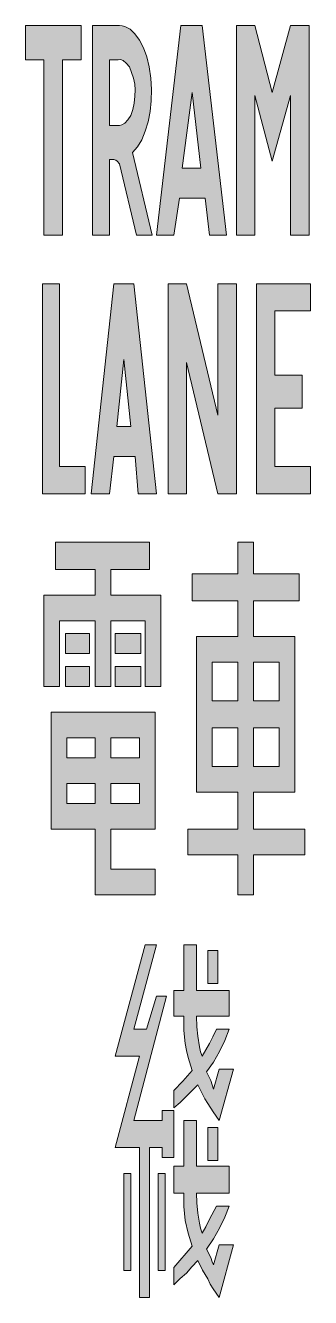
# Model space of a CAD drawing. Header units: metres. Extents: x 169 to 229, y 8 to 275.
import ezdxf

# ---------------------------------------------------------------- set-up
doc = ezdxf.new("R2010")
doc.units = ezdxf.units.M
doc.layers.add('FILL_WHITE_FFFFFF', color=7, linetype='Continuous', true_color=0xffffff)

msp = doc.modelspace()

# ---------------------------------------------------------------- hatches: boundary and pattern name
at = {"layer": 'FILL_WHITE_FFFFFF', "true_color": 0xffffff}
h = msp.add_hatch(color=7, dxfattribs=at)
h.dxf.hatch_style = 1
h.paths.add_polyline_path([(169.05, 268.05), (169.05, 275.25), (180.75, 275.25), (180.75, 268.05), (176.85, 268.05), (176.85, 231.15), (172.95, 231.15), (172.95, 268.05), (169.05, 268.05)])
h = msp.add_hatch(color=7, dxfattribs=at)
h.dxf.hatch_style = 1
h.paths.add_polyline_path([(192.45, 231.15), (188.85, 246.15), (188.36, 246.71), (188.05, 246.95), (187.65, 247.05), (186.75, 247.05), (186.75, 231.15), (183.15, 231.15), (183.15, 275.25), (188.85, 275.25), (189.41, 275.2), (189.97, 275.04), (191.06, 274.44), (192.1, 273.48), (193.05, 272.17), (193.89, 270.56), (194.59, 268.67), (195.12, 266.52), (195.45, 264.15), (195.58, 261.78), (195.52, 259.43), (195.27, 257.16), (194.85, 255), (194.26, 253.01), (193.51, 251.24), (192.6, 249.74), (191.55, 248.55), (195.75, 231.15), (192.45, 231.15)])
h.paths.add_polyline_path([(189.94, 254.74), (190.58, 255.39), (191.25, 256.35), (191.64, 257.57), (191.93, 258.94), (192.09, 260.36), (192.15, 261.75), (192.05, 262.92), (191.77, 264.15), (190.95, 266.55), (190.28, 267.33), (189.64, 267.86), (189.05, 268.11), (188.55, 268.05), (186.75, 268.05), (186.75, 254.25), (188.85, 254.25), (189.35, 254.37), (189.94, 254.74)], flags=16)
h = msp.add_hatch(color=7, dxfattribs=at)
h.dxf.hatch_style = 1
h.paths.add_polyline_path([(200.25, 231.15), (196.65, 231.15), (201.75, 275.25), (206.25, 275.25), (211.35, 231.15), (207.75, 231.15), (206.85, 238.95), (201.45, 238.95), (200.25, 231.15)])
h.paths.add_polyline_path([(202.05, 245.25), (205.95, 245.25), (204.15, 261.15), (202.05, 245.25)], flags=16)
h = msp.add_hatch(color=7, dxfattribs=at)
h.dxf.hatch_style = 1
h.paths.add_polyline_path([(217.35, 260.55), (217.35, 231.15), (213.45, 231.15), (213.45, 275.25), (217.35, 275.25), (220.95, 261.15), (224.85, 275.25), (228.75, 275.25), (228.75, 231.15), (224.85, 231.15), (224.85, 260.55), (220.95, 246.75), (217.35, 260.55)])
h = msp.add_hatch(color=7, dxfattribs=at)
h.dxf.hatch_style = 1
h.paths.add_polyline_path([(172.65, 176.85), (172.65, 220.95), (176.25, 220.95), (176.25, 182.55), (181.65, 182.55), (181.65, 176.85), (172.65, 176.85)])
h = msp.add_hatch(color=7, dxfattribs=at)
h.dxf.hatch_style = 1
h.paths.add_polyline_path([(192.15, 184.65), (187.65, 184.65), (186.75, 176.85), (182.85, 176.85), (187.65, 220.95), (191.85, 220.95), (196.65, 176.85), (192.75, 176.85), (192.15, 184.65)])
h.paths.add_polyline_path([(191.25, 190.95), (189.75, 205.05), (188.25, 190.95), (191.25, 190.95)], flags=16)
h = msp.add_hatch(color=7, dxfattribs=at)
h.dxf.hatch_style = 1
h.paths.add_polyline_path([(202.95, 204.45), (202.95, 176.85), (199.05, 176.85), (199.05, 220.95), (202.95, 220.95), (209.55, 193.35), (209.55, 220.95), (213.45, 220.95), (213.45, 176.85), (209.55, 176.85), (202.95, 204.45)])
h = msp.add_hatch(color=7, dxfattribs=at)
h.dxf.hatch_style = 1
h.paths.add_polyline_path([(227.25, 201.75), (227.25, 194.85), (221.55, 194.85), (221.55, 182.55), (229.05, 182.55), (229.05, 176.85), (217.65, 176.85), (217.65, 220.95), (229.05, 220.95), (229.05, 215.25), (221.55, 215.25), (221.55, 201.75), (227.25, 201.75)])
h = msp.add_hatch(color=7, dxfattribs=at)
h.dxf.hatch_style = 1
h.paths.add_polyline_path([(172.95, 136.35), (172.95, 155.55), (183.75, 155.55), (183.75, 160.95), (175.35, 160.95), (175.35, 166.65), (195.15, 166.65), (195.15, 160.95), (187.05, 160.95), (187.05, 155.55), (197.55, 155.55), (197.55, 136.35), (194.25, 136.35), (194.25, 150.15), (187.05, 150.15), (187.05, 136.35), (183.75, 136.35), (183.75, 150.15), (176.25, 150.15), (176.25, 136.35), (172.95, 136.35)])
h = msp.add_hatch(color=7, dxfattribs=at)
h.dxf.hatch_style = 1
h.paths.add_polyline_path([(217.05, 106.35), (227.85, 106.35), (227.85, 100.95), (217.05, 100.95), (217.05, 92.55), (213.75, 92.55), (213.75, 100.95), (203.25, 100.95), (203.25, 106.35), (213.75, 106.35), (213.75, 114.15), (205.05, 114.15), (205.05, 146.85), (213.75, 146.85), (213.75, 154.35), (204.15, 154.35), (204.15, 160.05), (213.75, 160.05), (213.75, 166.65), (217.05, 166.65), (217.05, 160.05), (226.65, 160.05), (226.65, 154.35), (217.05, 154.35), (217.05, 146.85), (225.75, 146.85), (225.75, 114.15), (217.05, 114.15), (217.05, 106.35)])
h.paths.add_polyline_path([(217.05, 133.35), (222.45, 133.35), (222.45, 141.45), (217.05, 141.45), (217.05, 133.35)], flags=16)
h.paths.add_polyline_path([(208.35, 141.45), (208.35, 133.35), (213.75, 133.35), (213.75, 141.45), (208.35, 141.45)], flags=16)
h.paths.add_polyline_path([(213.75, 127.65), (208.35, 127.65), (208.35, 119.55), (213.75, 119.55), (213.75, 127.65)], flags=16)
h.paths.add_polyline_path([(222.45, 119.55), (222.45, 127.65), (217.05, 127.65), (217.05, 119.55), (222.45, 119.55)], flags=16)
h = msp.add_hatch(color=7, dxfattribs=at)
h.dxf.hatch_style = 1
h.paths.add_polyline_path([(182.55, 147.45), (182.55, 143.25), (177.45, 143.25), (177.45, 147.45), (182.55, 147.45)])
h = msp.add_hatch(color=7, dxfattribs=at)
h.dxf.hatch_style = 1
h.paths.add_polyline_path([(193.35, 143.25), (187.95, 143.25), (187.95, 147.45), (193.35, 147.45), (193.35, 143.25)])
h = msp.add_hatch(color=7, dxfattribs=at)
h.dxf.hatch_style = 1
h.paths.add_polyline_path([(182.55, 140.55), (182.55, 136.35), (177.45, 136.35), (177.45, 140.55), (182.55, 140.55)])
h = msp.add_hatch(color=7, dxfattribs=at)
h.dxf.hatch_style = 1
h.paths.add_polyline_path([(193.35, 136.35), (187.95, 136.35), (187.95, 140.55), (193.35, 140.55), (193.35, 136.35)])
h = msp.add_hatch(color=7, dxfattribs=at)
h.dxf.hatch_style = 1
h.paths.add_polyline_path([(183.75, 106.35), (174.45, 106.35), (174.45, 130.95), (196.35, 130.95), (196.35, 106.35), (187.05, 106.35), (187.05, 97.95), (196.35, 97.95), (196.35, 92.55), (183.75, 92.55), (183.75, 106.35)])
h.paths.add_polyline_path([(187.05, 121.35), (193.05, 121.35), (193.05, 125.55), (187.05, 125.55), (187.05, 121.35)], flags=16)
h.paths.add_polyline_path([(177.75, 125.55), (177.75, 121.35), (183.75, 121.35), (183.75, 125.55), (177.75, 125.55)], flags=16)
h.paths.add_polyline_path([(177.75, 115.95), (177.75, 111.75), (183.75, 111.75), (183.75, 115.95), (177.75, 115.95)], flags=16)
h.paths.add_polyline_path([(193.05, 115.95), (187.05, 115.95), (187.05, 111.75), (193.05, 111.75), (193.05, 115.95)], flags=16)
h = msp.add_hatch(color=7, dxfattribs=at)
h.dxf.hatch_style = 1
h.paths.add_polyline_path([(197.85, 47.25), (200.25, 47.25), (200.25, 37.35), (197.85, 37.35), (197.85, 39.45), (195.15, 39.45), (195.15, 7.95), (193.05, 7.95), (193.05, 39.45), (187.95, 39.45), (193.05, 58.65), (187.95, 58.65), (194.25, 82.05), (196.65, 82.05), (191.85, 64.35), (194.55, 64.35), (196.65, 71.25), (198.75, 71.25), (191.85, 45.15), (197.85, 45.15), (197.85, 47.25)])
h = msp.add_hatch(color=7, dxfattribs=at)
h.dxf.hatch_style = 1
h.paths.add_polyline_path([(209.85, 45.15), (208.54, 46.95), (207.45, 48.75), (206.83, 49.7), (206.29, 50.7), (205.35, 52.65), (202.95, 50.25), (201.6, 48.94), (200.25, 47.85), (200.25, 51.45), (202.2, 53.44), (204.15, 55.65), (203.29, 58.39), (202.93, 59.83), (202.65, 61.35), (202.39, 64.09), (202.35, 67.05), (200.25, 67.05), (200.25, 72.45), (202.35, 72.45), (202.35, 82.05), (205.05, 82.05), (205.05, 72.45), (211.95, 72.45), (211.95, 67.05), (205.05, 67.05), (205.09, 64.84), (205.35, 62.85), (205.69, 60.64), (205.9, 59.6), (206.25, 58.65), (207.75, 61.35), (208.5, 62.74), (209.25, 64.35), (211.95, 64.35), (210.99, 61.93), (209.89, 59.62), (208.62, 57.43), (207.15, 55.35), (208.05, 53.55), (208.65, 51.75), (209.85, 55.95), (212.85, 55.95), (209.85, 45.15)])
h = msp.add_hatch(color=7, dxfattribs=at)
h.dxf.hatch_style = 1
h.paths.add_polyline_path([(209.55, 73.95), (207.45, 73.95), (207.45, 80.85), (209.55, 80.85), (209.55, 73.95)])
h = msp.add_hatch(color=7, dxfattribs=at)
h.dxf.hatch_style = 1
h.paths.add_polyline_path([(211.95, 35.55), (211.95, 29.85), (205.05, 29.85), (205.09, 27.86), (205.35, 25.65), (205.69, 23.55), (205.9, 22.53), (206.25, 21.45), (207, 22.84), (207.75, 24.45), (209.25, 27.15), (211.95, 27.15), (210.99, 24.86), (209.89, 22.54), (208.62, 20.27), (207.15, 18.15), (208.05, 16.35), (208.35, 15.49), (208.65, 14.85), (209.85, 19.05), (212.85, 19.05), (209.85, 7.95), (208.54, 9.79), (207.95, 10.78), (207.45, 11.85), (206.29, 13.69), (205.35, 15.75), (204.04, 14.4), (202.95, 13.05), (201.6, 11.96), (200.25, 10.65), (200.25, 14.25), (204.15, 18.75), (203.29, 21.45), (202.65, 24.15), (202.39, 27.11), (202.35, 29.85), (200.25, 29.85), (200.25, 35.55), (202.35, 35.55), (202.35, 45.15), (205.05, 45.15), (205.05, 35.55), (211.95, 35.55)])
h = msp.add_hatch(color=7, dxfattribs=at)
h.dxf.hatch_style = 1
h.paths.add_polyline_path([(209.55, 36.75), (207.45, 36.75), (207.45, 43.65), (209.55, 43.65), (209.55, 36.75)])
h = msp.add_hatch(color=7, dxfattribs=at)
h.dxf.hatch_style = 1
h.paths.add_polyline_path([(189.75, 34.05), (191.25, 34.05), (191.25, 13.65), (189.75, 13.65), (189.75, 34.05)])
h = msp.add_hatch(color=7, dxfattribs=at)
h.dxf.hatch_style = 1
h.paths.add_polyline_path([(196.95, 34.05), (198.45, 34.05), (198.45, 13.65), (196.95, 13.65), (196.95, 34.05)])

# ---------------------------------------------------------------- linework, layer by layer
at = {"layer": 'FILL_WHITE_FFFFFF', "lineweight": 0, "true_color": 0xffffff}
for points in [[(169.05, 268.05), (169.05, 275.25), (180.75, 275.25), (180.75, 268.05), (176.85, 268.05), (176.85, 231.15), (172.95, 231.15), (172.95, 268.05)], [(192.45, 231.15), (188.85, 246.15), (188.36, 246.71), (188.05, 246.95), (187.65, 247.05), (186.75, 247.05), (186.75, 231.15), (183.15, 231.15), (183.15, 275.25), (188.85, 275.25), (189.41, 275.2), (189.97, 275.04), (191.06, 274.44), (192.1, 273.48), (193.05, 272.17), (193.89, 270.56), (194.59, 268.67), (195.12, 266.52), (195.45, 264.15), (195.58, 261.78), (195.52, 259.43), (195.27, 257.16), (194.85, 255), (194.26, 253.01), (193.51, 251.24), (192.6, 249.74), (191.55, 248.55), (195.75, 231.15)], [(200.25, 231.15), (196.65, 231.15), (201.75, 275.25), (206.25, 275.25), (211.35, 231.15), (207.75, 231.15), (206.85, 238.95), (201.45, 238.95)], [(217.35, 260.55), (217.35, 231.15), (213.45, 231.15), (213.45, 275.25), (217.35, 275.25), (220.95, 261.15), (224.85, 275.25), (228.75, 275.25), (228.75, 231.15), (224.85, 231.15), (224.85, 260.55), (220.95, 246.75)], [(189.94, 254.74), (190.58, 255.39), (191.25, 256.35), (191.64, 257.57), (191.93, 258.94), (192.09, 260.36), (192.15, 261.75), (192.05, 262.92), (191.77, 264.15), (190.95, 266.55), (190.28, 267.33), (189.64, 267.86), (189.05, 268.11), (188.55, 268.05), (186.75, 268.05), (186.75, 254.25), (188.85, 254.25), (189.35, 254.37)], [(202.05, 245.25), (205.95, 245.25), (204.15, 261.15)], [(172.65, 176.85), (172.65, 220.95), (176.25, 220.95), (176.25, 182.55), (181.65, 182.55), (181.65, 176.85)], [(192.15, 184.65), (187.65, 184.65), (186.75, 176.85), (182.85, 176.85), (187.65, 220.95), (191.85, 220.95), (196.65, 176.85), (192.75, 176.85)], [(202.95, 204.45), (202.95, 176.85), (199.05, 176.85), (199.05, 220.95), (202.95, 220.95), (209.55, 193.35), (209.55, 220.95), (213.45, 220.95), (213.45, 176.85), (209.55, 176.85)], [(227.25, 201.75), (227.25, 194.85), (221.55, 194.85), (221.55, 182.55), (229.05, 182.55), (229.05, 176.85), (217.65, 176.85), (217.65, 220.95), (229.05, 220.95), (229.05, 215.25), (221.55, 215.25), (221.55, 201.75)], [(191.25, 190.95), (189.75, 205.05), (188.25, 190.95)], [(172.95, 136.35), (172.95, 155.55), (183.75, 155.55), (183.75, 160.95), (175.35, 160.95), (175.35, 166.65), (195.15, 166.65), (195.15, 160.95), (187.05, 160.95), (187.05, 155.55), (197.55, 155.55), (197.55, 136.35), (194.25, 136.35), (194.25, 150.15), (187.05, 150.15), (187.05, 136.35), (183.75, 136.35), (183.75, 150.15), (176.25, 150.15), (176.25, 136.35)], [(217.05, 106.35), (227.85, 106.35), (227.85, 100.95), (217.05, 100.95), (217.05, 92.55), (213.75, 92.55), (213.75, 100.95), (203.25, 100.95), (203.25, 106.35), (213.75, 106.35), (213.75, 114.15), (205.05, 114.15), (205.05, 146.85), (213.75, 146.85), (213.75, 154.35), (204.15, 154.35), (204.15, 160.05), (213.75, 160.05), (213.75, 166.65), (217.05, 166.65), (217.05, 160.05), (226.65, 160.05), (226.65, 154.35), (217.05, 154.35), (217.05, 146.85), (225.75, 146.85), (225.75, 114.15), (217.05, 114.15)], [(182.55, 147.45), (182.55, 143.25), (177.45, 143.25), (177.45, 147.45)], [(193.35, 143.25), (187.95, 143.25), (187.95, 147.45), (193.35, 147.45)], [(182.55, 140.55), (182.55, 136.35), (177.45, 136.35), (177.45, 140.55)], [(193.35, 136.35), (187.95, 136.35), (187.95, 140.55), (193.35, 140.55)], [(208.35, 141.45), (208.35, 133.35), (213.75, 133.35), (213.75, 141.45)], [(217.05, 133.35), (222.45, 133.35), (222.45, 141.45), (217.05, 141.45)], [(183.75, 106.35), (174.45, 106.35), (174.45, 130.95), (196.35, 130.95), (196.35, 106.35), (187.05, 106.35), (187.05, 97.95), (196.35, 97.95), (196.35, 92.55), (183.75, 92.55)], [(213.75, 127.65), (208.35, 127.65), (208.35, 119.55), (213.75, 119.55)], [(222.45, 119.55), (222.45, 127.65), (217.05, 127.65), (217.05, 119.55)], [(177.75, 125.55), (177.75, 121.35), (183.75, 121.35), (183.75, 125.55)], [(187.05, 121.35), (193.05, 121.35), (193.05, 125.55), (187.05, 125.55)], [(177.75, 115.95), (177.75, 111.75), (183.75, 111.75), (183.75, 115.95)], [(193.05, 115.95), (187.05, 115.95), (187.05, 111.75), (193.05, 111.75)], [(197.85, 47.25), (200.25, 47.25), (200.25, 37.35), (197.85, 37.35), (197.85, 39.45), (195.15, 39.45), (195.15, 7.95), (193.05, 7.95), (193.05, 39.45), (187.95, 39.45), (193.05, 58.65), (187.95, 58.65), (194.25, 82.05), (196.65, 82.05), (191.85, 64.35), (194.55, 64.35), (196.65, 71.25), (198.75, 71.25), (191.85, 45.15), (197.85, 45.15)], [(209.85, 45.15), (208.54, 46.95), (207.45, 48.75), (206.83, 49.7), (206.29, 50.7), (205.35, 52.65), (202.95, 50.25), (201.6, 48.94), (200.25, 47.85), (200.25, 51.45), (202.2, 53.44), (204.15, 55.65), (203.29, 58.39), (202.93, 59.83), (202.65, 61.35), (202.39, 64.09), (202.35, 67.05), (200.25, 67.05), (200.25, 72.45), (202.35, 72.45), (202.35, 82.05), (205.05, 82.05), (205.05, 72.45), (211.95, 72.45), (211.95, 67.05), (205.05, 67.05), (205.09, 64.84), (205.35, 62.85), (205.69, 60.64), (205.9, 59.6), (206.25, 58.65), (207.75, 61.35), (208.5, 62.74), (209.25, 64.35), (211.95, 64.35), (210.99, 61.93), (209.89, 59.62), (208.62, 57.43), (207.15, 55.35), (208.05, 53.55), (208.65, 51.75), (209.85, 55.95), (212.85, 55.95)], [(209.55, 73.95), (207.45, 73.95), (207.45, 80.85), (209.55, 80.85)], [(211.95, 35.55), (211.95, 29.85), (205.05, 29.85), (205.09, 27.86), (205.35, 25.65), (205.69, 23.55), (205.9, 22.53), (206.25, 21.45), (207, 22.84), (207.75, 24.45), (209.25, 27.15), (211.95, 27.15), (210.99, 24.86), (209.89, 22.54), (208.62, 20.27), (207.15, 18.15), (208.05, 16.35), (208.35, 15.49), (208.65, 14.85), (209.85, 19.05), (212.85, 19.05), (209.85, 7.95), (208.54, 9.79), (207.95, 10.78), (207.45, 11.85), (206.29, 13.69), (205.35, 15.75), (204.04, 14.4), (202.95, 13.05), (201.6, 11.96), (200.25, 10.65), (200.25, 14.25), (204.15, 18.75), (203.29, 21.45), (202.65, 24.15), (202.39, 27.11), (202.35, 29.85), (200.25, 29.85), (200.25, 35.55), (202.35, 35.55), (202.35, 45.15), (205.05, 45.15), (205.05, 35.55)], [(209.55, 36.75), (207.45, 36.75), (207.45, 43.65), (209.55, 43.65)], [(189.75, 34.05), (191.25, 34.05), (191.25, 13.65), (189.75, 13.65)], [(196.95, 34.05), (198.45, 34.05), (198.45, 13.65), (196.95, 13.65)]]:
    msp.add_lwpolyline(points, close=True, dxfattribs=at)

doc.saveas('drawing.dxf')
